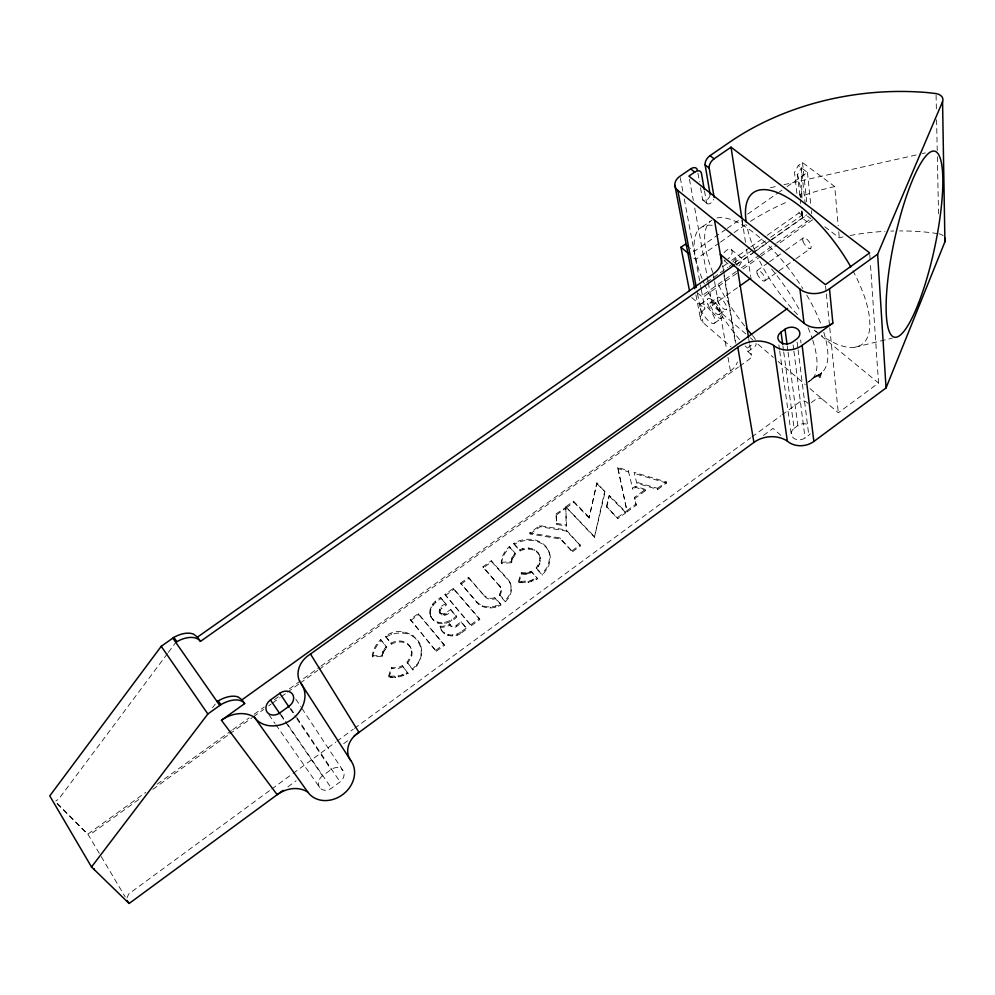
<?xml version="1.0" encoding="UTF-8"?>
<svg xmlns="http://www.w3.org/2000/svg" width="995" height="995" viewBox="0 0 995 995"><rect width="100%" height="100%" fill="white"/><g stroke="black" fill="none" stroke-linecap="round" stroke-linejoin="round"><path stroke-width="0.75" stroke-dasharray="4.97 3.73" d="M536.603 568.879L536.205 567.834L539.365 562.983L540.074 557.697L539.75 564.041L536.603 568.879L542.374 575.185L548.606 566.764L550.297 557.324A24.9 20.559 -21.1 0 0 514.166 544.414L513.756 543.369A24.925 20.572 -21.1 0 1 549.912 556.267L548.22 565.72L541.989 574.14L542.374 575.185M412.95 669.909L412.44 668.926C435.648 649.909 408.248 619.773 385.401 636.191L391.532 644.113A15.136 12.574 -29.6 0 1 407.365 644.126A15.136 12.574 -29.6 0 1 411.233 657.571L407.54 663.205L412.95 669.909C420.151 663.454 424.243 652.459 419.716 643.367M429.815 613.194L431.084 617.161C426.818 609.201 433.907 601.042 440.723 597.497L446.581 604.836L440.636 609.288L439.802 613.119M430.3 614.201C429.629 607.037 435.661 601.863 441.195 598.517L440.723 597.497M511.753 562.685L511.878 557.859L515.199 553.145L509.253 546.628A26.305 21.728 -21.1 0 0 501.206 562.374L501.629 563.419L511.753 562.685L512.288 558.916L515.597 554.19L515.199 553.145M439.815 612.932L443.683 614.089L450.785 609.549L451.257 610.557C443.198 622.422 432.066 608.069 446.096 603.816M382.453 656.414L382.814 651.501L386.271 646.551L380.687 639.598A26.84 22.288 -29.6 0 0 372.279 655.892L372.826 656.862L382.453 656.414L383.697 651.713L386.806 647.534L386.271 646.551M126.925 897.925L128.828 893.846L270.503 789.955M588.754 516.927L573.518 501.231L565.782 506.828L594.425 537.288L605.109 491.94L596.876 482.886L589.09 518.009L596.876 482.886M594.425 537.288L604.786 490.846M606.452 506.38L609.276 495.373L625.494 511.716L625.805 512.798L617.795 518.656L606.452 506.38L617.795 518.656M606.776 507.462L609.276 495.373M823.785 332.28A94.003 34.887 54.4 0 1 821.559 372.715L820.203 377.578L815.477 376.558L808.649 380.861M518.42 581.515L521.243 572.822L526.392 572.971L531.442 571.279L537.71 578.767L528.469 582.286L518.83 582.548L518.42 581.515L529.676 580.881L537.325 577.722M518.83 582.548L521.654 573.866L521.243 572.822M388.485 676.351L391.408 667.384A13.296 11.044 -29.7 0 0 397.726 667.409L398.634 667.172A13.296 11.044 -29.7 0 0 402.154 665.667L408.124 673.428L398.696 677.073L389.02 677.321L388.485 676.351L399.803 675.729L407.602 672.458M389.02 677.321L391.943 668.354L391.408 667.384M735.429 263.986L736.039 259.533L737.009 265.615M819.221 376.956L821.559 372.715L815.477 376.558M796.871 193.391L794.495 172.396L798.276 165.543L802.492 162.595L834.73 186.55L838.188 225.766M805.303 204.622L801.323 167.807L797.53 174.685L800.092 197.769M505.36 601.788L499.739 595.42L500.783 593.53A9.689 8.047 -23.5 0 0 499.652 586.067L482.973 566.752L491.281 560.745L507.587 578.953A19.203 15.945 -23.4 0 1 510.709 585.035L511.007 587.348A19.203 15.945 -23.4 0 1 508.358 596.689L504.938 600.756L505.36 601.788L508.781 597.721A19.179 15.932 -23.4 0 0 511.43 588.381L511.131 586.067A19.179 15.932 -23.4 0 0 508.01 579.986L507.587 578.953M499.739 595.42L499.316 594.401L500.348 592.498A9.701 8.047 -23.5 0 0 499.216 585.048M167.446 653.603L58.829 798.948L55.795 801.025M168.379 652.359L175.804 642.422M212.457 707.793L215.268 704.112M407.54 663.205L407.03 662.222L410.711 656.588A15.149 12.574 -29.6 0 0 406.855 643.143A15.149 12.574 -29.6 0 0 390.998 643.131L385.401 636.191M818.052 376.558L821.559 372.715L807.704 382.378M816.783 376.421L821.559 372.715M809.967 388.597L838.3 412.776L878.535 383.025L870.302 262.183M783.724 351.969L794.109 428.335A8.408 6.691 -7.4 0 0 793.226 437.837A8.408 6.691 -7.4 0 0 805.054 437.974L808.798 435.213A8.408 6.679 -7.3 0 0 810.253 433.832M275.889 724.733L319.631 787.443A9.079 7.649 -37.8 0 0 331.447 788.264L340.054 781.896A9.067 7.649 -37.2 0 0 342.827 770.354L301.783 708.204M319.644 787.468A9.079 7.649 -37.8 0 1 322.479 775.864L331.049 769.558A9.067 7.649 -37.2 0 1 342.827 770.354M794.109 428.335L797.828 425.586A8.408 6.679 -7.3 0 1 809.631 425.711M343.685 743.663L348.399 740.205M763.463 435.4L773.015 428.385L781.821 436.22M287.853 786.871L296.149 780.776M811.273 402.627L815.713 399.368A4.925 3.868 -6.9 0 1 822.629 399.405M436.258 651.315L444.417 645.345L443.932 644.35L418.323 613.616L410.238 619.462L436.258 651.315L410.238 619.462M461.543 632.832L466.891 628.927L466.431 627.92L461.207 621.788L456.195 625.445A4.415 3.681 -26.1 0 1 449.578 623.877A12.649 10.497 -26.4 0 1 440.001 626.166C441.307 636.265 454.516 638.703 461.543 632.832L461.071 631.837L466.431 627.92M471.257 625.731L479.814 619.487L479.354 618.48L453.372 588.356L444.914 594.463L471.257 625.731L444.914 594.463M572.436 551.79L580.632 545.807L566.254 530.012L539.787 525.634L529.738 532.91L530.124 533.967L560.384 539.004L572.436 551.79L560.011 537.947L529.738 532.91M617.721 467.389L618.032 468.483L628.666 471.941L628.355 470.834L617.721 467.389L627.111 511.84L636.228 505.174L634.487 497.363L645.357 489.44L645.643 490.535L634.785 498.458M657.807 489.403L666.55 483.023L666.277 481.916L634.126 472.364L636.788 483.309L657.807 489.403L657.533 488.309L636.489 482.214L636.788 483.309M808.836 381.545L816.771 375.749L814.246 376.943M271.759 789.047L291.821 774.334M293.065 773.413L335.701 742.158M336.957 741.238L353.25 729.285M354.506 728.365L750.678 437.85M751.934 436.929L780.776 415.786M782.02 414.865L799.582 401.992A4.913 3.856 -7.5 0 1 806.472 402.042L809.047 404.256M440.001 626.166L440.486 627.161A12.636 10.485 -26.4 0 0 450.051 624.872A4.415 3.681 -26.2 0 0 456.668 626.452L461.68 622.795L461.207 621.788M435.76 650.332L443.932 644.35M470.809 624.723L479.354 618.48M572.075 550.732L580.272 544.75M617.472 517.574L625.494 511.716M626.8 510.758L635.929 504.092L634.487 497.363M657.533 488.309L666.277 481.916M456.332 616.054L456.804 617.062C450.685 623.33 438.024 627.285 432.216 618.741C438.982 625.93 450.188 622.099 456.332 616.054L450.785 609.549M645.357 489.44L635.357 486.269L632.546 488.309L632.845 489.403L635.656 487.363L645.643 490.535M460.548 583.157L468.583 577.349L485.075 596.689A9.602 7.972 -23.4 0 0 493.06 599.251L495.361 598.667L500.92 604.972C493.557 609.251 482.961 609.226 476.991 602.572L460.548 583.157L476.543 601.552C482.513 608.219 493.122 608.231 500.485 603.953L500.92 604.972M556.056 513.88L565.794 507.5L566.503 525.994L556.653 524.464L556.056 513.88L556.653 524.464M410.748 620.457L418.82 614.624L418.323 613.616M499.652 586.067L483.408 567.784L491.704 561.777L491.281 560.745M530.124 533.967L540.161 526.703L566.615 531.081L580.632 545.807M556.429 514.95L565.769 508.171L565.409 507.102M566.143 507.91L573.879 502.313L573.518 501.231M445.387 595.483L453.832 589.376L453.372 588.356M461.008 584.177L469.043 578.369L468.583 577.349M57.374 803.537L87.871 834.121L145.817 792.356M157.16 784.172L231.499 730.604M232.755 729.696L249.136 717.88M254.173 714.248L264.26 706.985M274.334 699.721L279.371 696.09M289.458 688.826L319.694 667.036M320.95 666.128L730.429 370.998A21.43 16.517 -11.1 0 0 737.432 362.006M92.423 832.89L141.539 797.48M152.869 789.309L228.427 734.832M229.683 733.924L252.344 717.582M253.601 716.674L263.675 709.41M268.712 705.778L271.237 703.962M272.493 703.055L280.055 697.607M281.311 696.687L286.349 693.055M287.605 692.147L298.935 683.975M300.192 683.067L317.828 670.356M319.084 669.448L738.414 367.105M739.671 366.197L749.745 358.934A4.751 3.657 -10 0 0 750.342 353.698L747.917 351.608L747.295 348.063L745.168 345.899M747.295 348.063L753.824 343.362M747.917 351.608L754.434 346.919A4.739 3.582 -10.7 0 0 756.063 343.399M714.758 323.027L721.984 317.878M745.815 333.91L712.42 305.378L738.501 286.896M764.931 280.826L794.719 259.67M795.95 258.787L810.85 248.203M719.285 314.383L726.487 309.258M697.022 292.505L701.313 296.162L736.474 271.337M741.499 267.779L759.086 255.367M760.342 254.484L775.416 243.837M776.672 242.954L810.925 218.776L812.418 219.907L778.389 243.962M736.785 273.351L702.744 297.393L701.313 296.162M743.078 268.899L759.471 257.319M760.727 256.424L777.12 244.845M700.356 304.221L707.582 299.109M710.268 302.604L717.47 297.517M757.058 270.628L768.227 262.717M769.471 261.834L784.371 251.287M785.615 250.404L802.99 238.103M799.769 194.871L801.846 193.403L797.53 174.685L794.495 172.396M722.83 266.548L726.649 263.862M731.723 260.292L749.521 247.767M750.79 246.872L766.038 236.138M767.307 235.243L799.072 212.893L798.562 208.39M706.512 282.468L719.086 273.613M720.343 272.717L727.88 267.406M729.136 266.523L732.905 263.874M734.161 262.978L753.016 249.695M754.272 248.812L765.578 240.84M770.603 237.308L802.032 215.169L801.659 210.741L802.368 218.228L806.808 221.661M736.076 264.595L751.213 253.912M752.481 253.028L768.886 241.462M770.142 240.566L806.746 214.771M736.362 264.757L754.135 252.232M755.404 251.337L770.64 240.603M771.909 239.708L806.472 215.355L810.925 218.776M725.952 229.285L694.124 251.511L689.734 247.854M727.233 228.39L739.957 219.497M747.593 214.161L778.152 192.819M779.421 191.935L781.971 190.157M787.057 186.6L807.43 172.371L798.276 165.543M719.236 242.991L695.629 259.521L692.246 256.685M720.479 242.121L732.905 233.427M734.148 232.556L742.842 226.474A224.149 170.754 -5 0 1 745.354 224.746M702.383 226.785L711.972 220.106M461.071 631.837C455.324 636.228 445.573 636.414 441.345 629.86M813.164 377.553L816.771 375.749M521.654 573.866L526.79 574.015L531.84 572.324L537.71 578.767M385.936 637.173C396.818 630.208 414.368 631.489 420.213 644.35M513.756 543.369L519.713 549.862C526.604 546.081 537.387 547.959 539.85 556.242L538.233 552.921M514.166 544.414L520.124 550.919C526.056 547.872 534.377 548.344 538.618 553.966M500.485 603.953L494.925 597.634L492.624 598.231A9.614 7.985 -23.4 0 1 484.627 595.669M834.73 186.55L821.186 189.908A224.149 170.754 -5 0 0 800.042 196.786M824.83 226.773L839.258 237.83L843.001 236.909M855.041 347.193L892.279 338.176M770.428 187.707L777.941 186.015M783.961 184.672L920.885 153.914M922.39 153.578L925.4 152.894M501.206 562.374L511.343 561.64M372.279 655.892L381.918 655.444M937.514 233.614L930.313 232.569A216.027 168.055 -4.2 0 0 899.604 230.927M556.292 523.395L566.143 524.925L566.503 525.994M666.55 483.023L634.412 473.471L634.126 472.364M799.072 212.893L802.032 215.169M700.505 187.794L702.569 199.51L706.549 202.706A5.012 2.91 -51.5 0 0 709.92 203.589A5.012 2.91 -51.5 0 0 713.713 199.435M702.93 200.144L706.91 203.341M731.151 249.471L740.914 257.431A6.579 3.657 -50.3 0 1 738.875 265.914M814.134 330.066L816.522 332.031M821.285 335.949L878.535 383.025M724.285 260.765L728.601 264.322M750.429 337.852L752.73 339.817M758.053 344.32L773.389 357.404M778.115 361.421L805.241 384.567M691.736 297.567L704.895 308.848A12.711 9.602 -11.4 0 0 703.03 322.604L731.101 346.944M57.125 803.711L87.896 834.457M597.211 483.98L605.109 491.94M609.599 496.468L625.805 512.798M573.879 502.313L589.09 518.009M565.782 506.828L594.09 536.218M536.205 567.834L541.989 574.14M509.253 546.628L515.597 554.19M491.704 561.777L508.01 579.986M499.316 594.401L504.938 600.756M469.043 578.369L485.075 596.689M453.832 589.376L479.814 619.487M441.195 598.517L446.581 604.836M451.257 610.557L456.804 617.062M461.68 622.795L466.891 628.927M418.82 614.624L444.417 645.345M407.03 662.222L412.44 668.926M402.154 665.667L408.124 673.428M380.687 639.598L386.806 647.534M268.886 714.696L275.006 723.477M280.677 714.186L286.796 723.129M287.679 724.41L331.447 788.264M280.839 715.169L322.479 775.864M290.018 708.527L296 717.432M296.858 718.701L331.049 769.558M290.901 708.701L296.075 716.412M296.933 717.693L340.054 781.896M295.801 699.137L300.925 706.91M430.586 616.154L432.713 619.748M87.871 834.121L125.159 896.818M390.052 676.55L390.587 677.52M391.644 676.662L392.179 677.62M394.891 676.575L395.425 677.545M381.981 654.648L382.515 655.63M382.814 651.501L383.349 652.471M382.279 653.068L382.814 654.038M398.174 676.102L398.696 677.073M383.56 649.971L384.095 650.954M385.637 647.185L386.172 648.168M384.505 648.529L385.04 649.511M403.012 674.685L403.535 675.655M401.42 675.244L401.943 676.214M406.109 673.292L406.632 674.262M390.998 643.131L391.532 644.113M390.973 633.554L391.495 634.549M416.532 664.374L417.042 665.356M402.726 631.974L403.249 632.969M410.612 647.583L411.122 648.578M420.972 653.79L421.482 654.772M413.112 635.494L413.621 636.489M444.068 632.77L444.554 633.765M430.935 606.888L431.42 607.895M437.576 622.136L438.061 623.131M432.763 603.953L433.248 604.972M447.874 634.549L448.359 635.544M439.529 609.189L440.014 610.196M441.494 614.002L441.979 615.01M435.3 601.428L435.773 602.435M439.106 611.166L439.591 612.174M444.541 622.484L445.026 623.492M439.317 612.112L440.3 613.94M440.996 607.522L441.481 608.53M443.683 614.089L444.156 615.097M452.315 634.997L452.787 635.992M445.785 613.169L446.27 614.176M444.79 613.753L445.262 614.761M449.578 623.877L450.051 624.872M449.765 624.45L450.25 625.457M451.32 619.698L451.805 620.706M456.892 634.064L457.364 635.059M456.195 625.445L456.668 626.452M476.543 601.552L476.991 602.572M478.222 603.181L478.67 604.201M482.388 605.632L482.836 606.651M490.013 606.925L490.46 607.945M495.398 606.092L495.833 607.099M494.925 597.634L495.361 598.667M498.01 605.171L498.433 606.191M482.973 566.752L483.408 567.784M500.298 586.664L500.721 587.697M510.025 582.846L510.447 583.878M521.591 581.801L521.989 582.834M511.878 557.859L512.288 558.916M511.455 559.377L511.878 560.421M519.987 581.702L520.397 582.734M511.318 560.894L511.728 561.939M512.537 556.404L512.947 557.449M514.564 553.73L514.975 554.775M522.076 572.983L522.487 574.015M524.813 581.702L525.223 582.747M513.445 555.011L513.855 556.056M524.651 573.132L525.049 574.177M523.78 573.132L524.178 574.177M522.922 573.083L523.32 574.127M526.392 572.971L526.79 574.015M525.522 573.083L525.92 574.115M528.071 581.242L528.469 582.286M755.392 339.519L754.26 337.529A94.003 34.887 54.4 0 1 752.469 335.489M519.713 549.862L520.124 550.919M528.134 572.598L528.532 573.642M531.268 580.421L531.666 581.453M527.263 572.809L527.673 573.854M530.646 571.677L531.044 572.722M529.825 572.038L530.223 573.07M532.835 579.874L533.233 580.906M528.979 572.336L529.39 573.381M531.442 571.279L531.84 572.324M522.599 548.705L522.997 549.762M535.87 578.518L536.268 579.563M528.644 547.996L529.041 549.053M538.071 565.521L538.457 566.578M539.365 562.983L539.75 564.041M534.178 549.489L534.576 550.533M540.036 560.334L540.434 561.391M539.787 525.634L540.161 526.703M548.929 551.752L549.315 552.797M560.011 537.947L560.384 539.004M566.254 530.012L566.615 531.081M635.929 504.092L636.228 505.174M635.357 486.269L635.656 487.363M440.486 627.161L440.972 629.089M539.464 555.185L540.459 558.755M628.355 470.834L632.845 489.403M618.032 468.483L627.111 511.84M697.483 293.55L703.03 322.604M695.903 294.818L700.293 317.629M680.282 177.732L682.831 191.363M684.261 198.938L700.119 283.438M700.405 284.931L701.251 289.421M701.351 289.993L704.895 308.848M689.448 179.15L693.316 200.443M694.709 208.054L706.885 274.968M707.159 276.486L707.992 281.05M708.266 282.568L712.42 305.378M713.49 275.528L714.286 280.068M714.559 281.585L726.661 349.78M728.004 357.354L730.429 370.998M697.93 173.13L699.473 181.923M704.522 190.99L706.549 202.706M723.974 275.752L735.392 342.865M722.644 265.491L723.427 270.055M723.688 271.585L735.852 343.188M748.7 338.623L749.422 343.188M749.67 344.705L751.374 355.352M742.133 220.243L745.603 243.078M746.524 249.173L750.69 276.573M741.909 220.318L742.842 226.474M778.861 344.917L779.495 349.481M779.707 351.011L791.336 434.79M782.891 345.862L783.513 350.439M787.256 346.049L787.866 350.638M788.077 352.168L797.828 425.586M793.102 344.954L793.699 349.531M793.886 351.061L805.054 437.974M797.119 342.056L797.89 348.163M798.077 349.693L808.798 435.213M800.652 339.929L801.025 342.989M800.254 199.224L800.739 203.565M802.492 162.595L806.709 201.811M807.43 172.371L810.801 204.572M811.447 210.716L811.771 213.776M825.576 286.199L826.186 292.381M826.347 293.923L829.606 326.335M829.768 327.877L838.3 412.776M838.723 231.798L839.258 237.83M800.291 194.498L800.54 197.458M869.767 254.446L870.19 260.64M800.813 194.137L801 197.147M801.883 210.704L802.368 218.228L802.144 207.37M936.084 95.122L936.432 112.074M936.593 119.773L937.228 150.606M937.352 156.762L938.534 213.788M801.323 167.807L801.945 198.055M565.794 507.5L566.143 524.925M744.583 325.937A94.003 34.887 54.4 0 1 717.072 281.995M712.918 272.63A94.003 34.887 54.4 0 1 710.069 221.524M716.935 217.955A94.003 34.887 54.4 0 1 802.803 288.538M806.758 295.055A94.003 34.887 54.4 0 1 821.422 325.39M739.658 339.643A94.152 34.253 54.4 0 1 704.945 285.179M704.336 283.836A94.152 34.253 54.4 0 1 703.191 281.187M702.097 278.55A94.152 34.253 54.4 0 1 715.343 225.853M771.585 269.048A94.152 34.253 54.4 0 1 800.714 312.181M808.089 327.666A94.152 34.253 54.4 0 1 812.343 338.909M812.778 340.253A94.152 34.253 54.4 0 1 810.95 380.463M852.877 270.69A93.306 37.263 54.4 0 1 867.18 338.026A93.306 37.263 54.4 0 1 821.683 335.589M819.507 334.046A93.306 37.263 54.4 0 1 813.985 329.842M797.517 314.644A93.306 37.263 54.4 0 1 759.16 260.13M754.695 250.429A93.306 37.263 54.4 0 1 746.648 224.77M710.032 195.244A5 2.923 -51.6 0 1 706.4 200.157A5 2.923 -51.6 0 1 702.569 199.51M732.867 262.108A6.579 3.657 -50.3 0 1 740.902 257.431M750.466 221.363A224.149 170.754 -5 0 1 787.791 201.662M850.128 235.504A216.027 168.055 -4.2 0 1 884.953 231.35M890.811 231.089A216.027 168.055 -4.2 0 1 893.746 231.002M938.957 233.825A9.154 6.629 -4.6 0 1 943.26 235.803M724.049 252.68A6.555 3.681 -50.4 0 1 731.81 250.155A6.555 3.681 -50.4 0 1 727.892 258.986M725.305 260.155A6.555 3.681 -50.4 0 1 724.149 260.205M402.676 666.65A13.283 11.044 -29.7 0 1 399.169 668.155L398.249 668.391A13.283 11.044 -29.7 0 1 391.943 668.354M372.826 656.862A26.815 22.288 -29.6 0 1 381.222 640.581M501.629 563.419A26.28 21.716 -21.1 0 1 509.664 547.673M757.108 273.488A6.48 2.438 54.7 0 0 764.384 281.15A6.48 2.438 54.7 0 0 761.498 272.493A6.48 2.438 54.7 0 0 757.108 273.488M717.631 300.739A7.45 2.599 54.7 0 0 725.915 309.619A7.45 2.599 54.7 0 0 722.42 299.793A7.45 2.599 54.7 0 0 717.631 300.739M700.679 309.296A11.903 4.042 54.7 0 0 713.85 323.562A11.903 4.042 54.7 0 0 708.191 307.94A11.903 4.042 54.7 0 0 700.679 309.296M710.455 305.813A7.45 2.562 54.7 0 0 718.713 314.731A7.45 2.562 54.7 0 0 715.194 304.905A7.45 2.562 54.7 0 0 710.455 305.813M802.928 241.039A6.43 2.624 54.8 0 0 810.266 248.563A6.43 2.624 54.8 0 0 807.579 239.832A6.43 2.624 54.8 0 0 802.928 241.039M707.88 304.196A11.89 4.092 54.7 0 0 721.064 318.437A11.89 4.092 54.7 0 0 715.455 302.791A11.89 4.092 54.7 0 0 707.88 304.196"/><path stroke-width="1.49" d="M354.282 735.877L753.911 442.414A25.559 20.559 -8.5 0 1 787.331 441.121A18.781 14.925 -7.3 0 0 813.86 441.457L886.047 387.963L944.914 241.81A9.154 6.629 -4.6 0 0 944.902 238.004M886.047 387.963L877.64 254.185L942.563 101.652A10.025 6.816 -6.2 0 0 936.046 93.58L926.594 92.51A237.979 174.734 -6.1 0 0 730.007 141.937L710.007 155.643A7.587 4.478 -52.5 0 0 705.119 164.909L710.119 194.286M734.546 264.906L200.48 641.389L197.458 637.136L193.602 634.163A22.649 13.42 -34.4 0 0 173.851 637.409L161.227 646.315L49.75 795.888L91.515 866.968L94.562 869.928L94.065 868.734M91.515 866.968L207.855 713.987L220.853 704.684A23.42 13.022 -35.3 0 1 244.67 703.577L241.996 699.808L238.215 697.01A23.383 13.047 -35.2 0 0 218.216 700.915L217.134 701.649M283.102 790.353L129.126 903.485L94.998 870.351M310.502 654.051L358.996 732.419A21.206 17.947 -34.8 0 0 350.75 760.516A26.654 22.437 -37.4 0 1 342.603 794.657A26.654 22.437 -37.4 0 1 307.853 792.157A28.221 23.631 -40.3 0 0 277.182 794.707L221.437 720.268A30.497 24.664 -38 0 1 254.397 717.258A28.793 23.395 -35.3 0 0 291.634 719.509A28.793 23.395 -35.3 0 0 301.087 683.577A22.897 18.694 -32.9 0 1 310.502 654.051L737.83 347.255A27.474 21.206 -9.7 0 1 773.687 345.427A20.186 15.385 -8.6 0 0 802.132 345.377L832.865 323.101L829.507 288.799L877.64 254.185M221.437 720.268L244.67 703.577M270.441 699.995L279.757 693.279A9.788 7.972 -35.1 0 1 292.393 693.988A9.788 7.972 -35.1 0 1 289.172 706.139L279.794 712.918A9.813 7.972 -35.6 0 1 267.157 712.209A9.813 7.972 -35.6 0 1 270.441 699.995L279.981 713.9M781.013 332.119L785.03 329.233A9.03 6.878 -8.5 0 1 797.704 329.196A9.03 6.878 -8.5 0 1 796.734 338.996L792.716 341.907A9.042 6.89 -8.6 0 1 780.03 341.944A9.042 6.89 -8.6 0 1 781.013 332.119L782.679 344.332M241.996 699.808L787.493 308.45M739.745 286.013L750.914 278.09M197.458 637.136L713.216 274.011A22.96 16.915 -11.9 0 0 720.33 254.397L803.997 323.251A20.447 15.422 -7.6 0 0 832.865 323.101M175.804 642.422L176.849 641.688A22.698 13.395 -34.5 0 1 200.48 641.389M689.473 290.639L680.953 247.245L685.344 244.185L687.533 246.026M704.261 189.523L701.463 173.404A7.612 4.502 -52 0 0 694.721 172.11L688.888 176.115L825.415 284.657L869.667 252.892L731.039 147.173L714.099 158.814A7.612 4.465 -52.4 0 0 709.186 168.093L714.124 197.47M697.408 170.207A7.599 4.515 -52 0 0 690.667 168.901L679.995 176.214A13.905 9.863 -12.3 0 0 677.806 190.443L696.326 287.493M710.007 155.643L714.099 158.814M705.119 164.909L709.186 168.093M690.667 168.901L694.721 172.11M677.806 190.443L799.943 289.097A20.957 15.547 -8 0 0 829.507 288.799M680.953 247.245L688.863 253.849M254.397 717.258L307.853 792.157M173.851 637.409L176.849 641.688M218.216 700.915L220.853 704.684M172.832 638.168L219.783 705.455M161.227 646.315L207.855 713.987M279.757 693.279L289.159 707.258M301.087 683.577L350.75 760.516M127.149 900.45L128.716 903.087M674.871 185.368L694.734 288.749M714.497 220.094L721.897 263.551M737.83 347.255L753.911 442.414M737.494 268.65L748.451 337.094M731.039 147.173L741.909 218.726M773.687 345.427L787.331 441.121M785.03 329.233L787.057 344.519M802.132 345.377L813.86 441.457M799.943 289.097L803.997 323.251M942.563 101.652L944.914 241.81M751.573 334.457A94.003 34.887 54.4 0 1 746.3 328.114M746.188 222.034A93.306 37.263 54.4 0 1 779.01 193.254A93.306 37.263 54.4 0 1 850.8 266.921M918.522 303.176A95.172 20.46 -77.8 0 0 936.78 152.285A95.172 20.46 -77.8 0 0 888.149 277.083A95.172 20.46 -77.8 0 0 918.522 303.176"/></g></svg>
